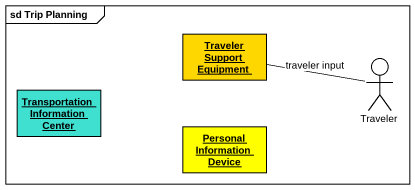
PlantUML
@startuml
mainframe sd Trip Planning
allowmixing
hide circle
hide empty members
object "Traveler Support Equipment" as Traveler_Support_Equipment #FFD700
actor Traveler
object "Transportation Information Center" as Transportation_Information #40E0D0
object "Personal Information Device" as Personal_Information_Device #FFFF00
Traveler -left- Traveler_Support_Equipment : traveler input
@enduml
